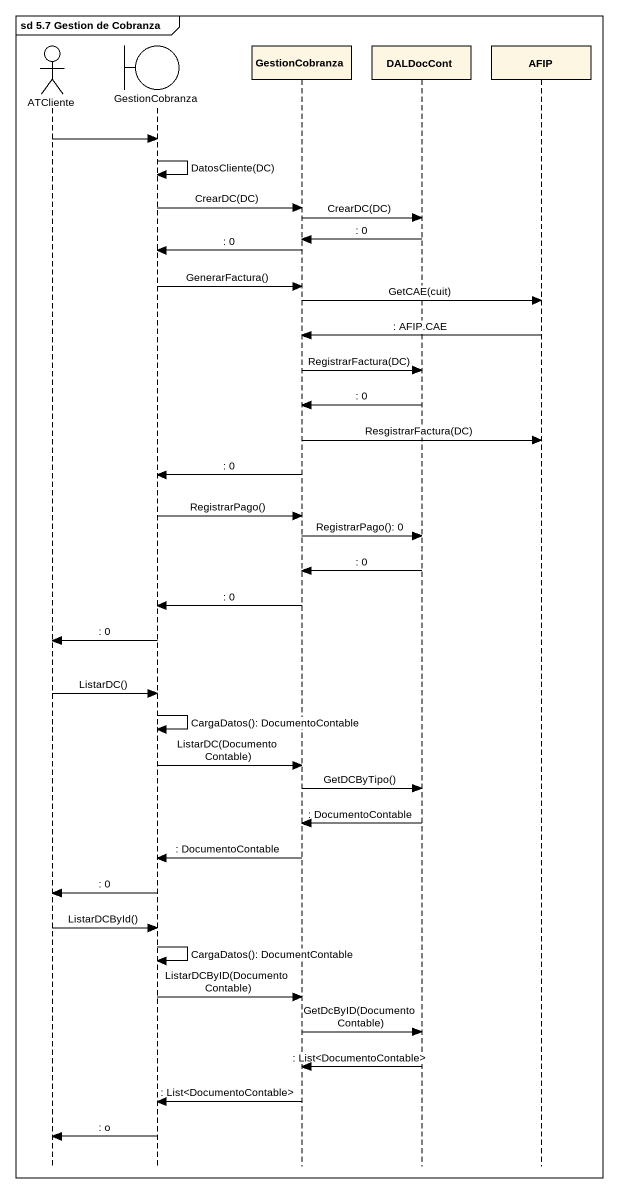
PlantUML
@startuml
mainframe sd 5.7 Gestion de Cobranza
hide footbox
actor ATCliente
boundary GestionCobranza
participant "GestionCobranza" as GestionCobranza_2
participant DALDocCont
participant AFIP

ATCliente -> GestionCobranza
GestionCobranza -> GestionCobranza : DatosCliente(DC)
GestionCobranza -> GestionCobranza_2 : CrearDC(DC)
GestionCobranza_2 -> DALDocCont : CrearDC(DC)
DALDocCont -> GestionCobranza_2 : : 0
GestionCobranza_2 -> GestionCobranza : : 0
GestionCobranza -> GestionCobranza_2 : GenerarFactura()
GestionCobranza_2 -> AFIP : GetCAE(cuit)
AFIP -> GestionCobranza_2 : : AFIP.CAE
GestionCobranza_2 -> DALDocCont : RegistrarFactura(DC)
DALDocCont -> GestionCobranza_2 : : 0
GestionCobranza_2 -> AFIP : ResgistrarFactura(DC)
GestionCobranza_2 -> GestionCobranza : : 0
GestionCobranza -> GestionCobranza_2 : RegistrarPago()
GestionCobranza_2 -> DALDocCont : RegistrarPago(): 0
DALDocCont -> GestionCobranza_2 : : 0
GestionCobranza_2 -> GestionCobranza : : 0
GestionCobranza -> ATCliente : : 0
ATCliente -> GestionCobranza : ListarDC()
GestionCobranza -> GestionCobranza : CargaDatos(): DocumentoContable
GestionCobranza -> GestionCobranza_2 : ListarDC(DocumentoContable)
GestionCobranza_2 -> DALDocCont : GetDCByTipo()
DALDocCont -> GestionCobranza_2 : : DocumentoContable
GestionCobranza_2 -> GestionCobranza : : DocumentoContable
GestionCobranza -> ATCliente : : 0
ATCliente -> GestionCobranza : ListarDCById()
GestionCobranza -> GestionCobranza : CargaDatos(): DocumentContable
GestionCobranza -> GestionCobranza_2 : ListarDCByID(DocumentoContable)
GestionCobranza_2 -> DALDocCont : GetDcByID(DocumentoContable)
DALDocCont -> GestionCobranza_2 : : List<DocumentoContable>
GestionCobranza_2 -> GestionCobranza : : List<DocumentoContable>
GestionCobranza -> ATCliente : : o
@enduml
